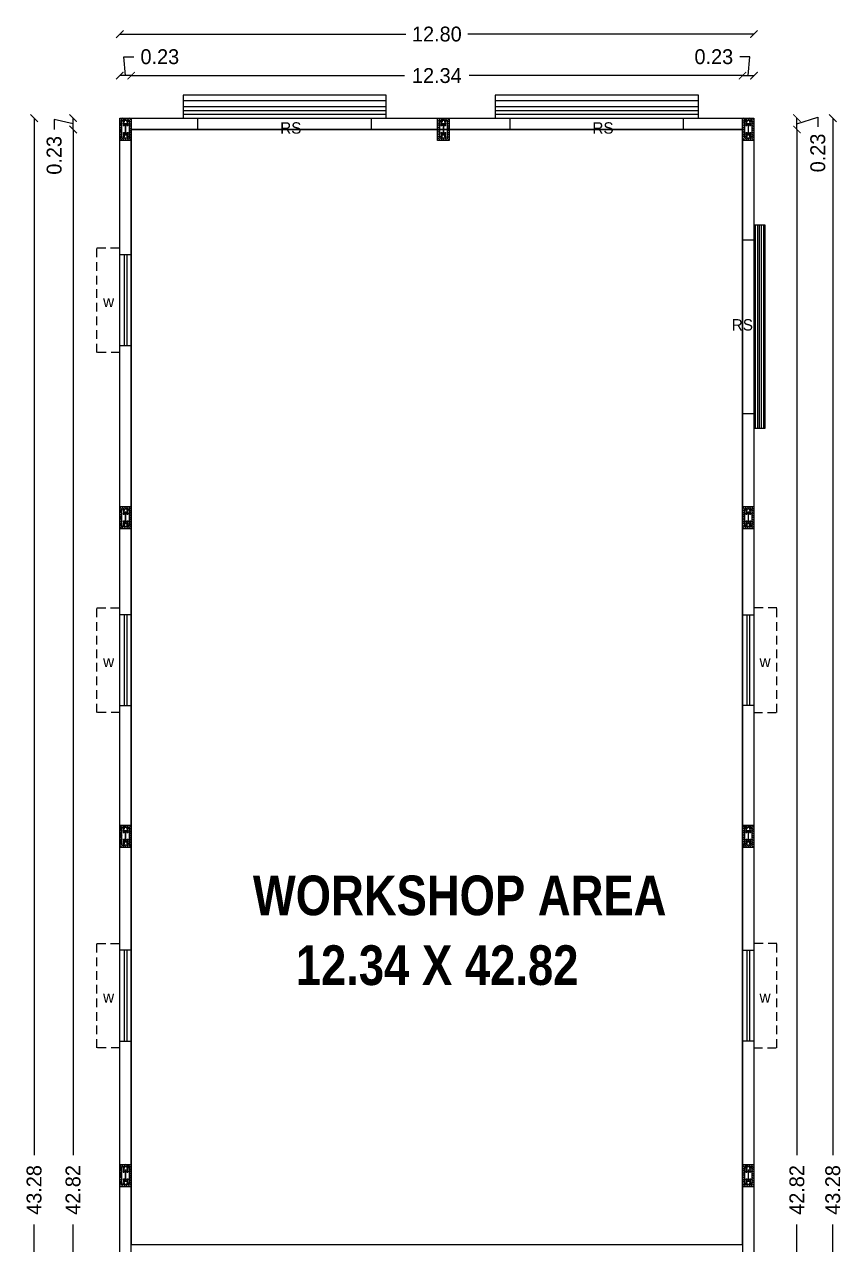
# Model space of a CAD drawing. Header units: metres. Extents: x 1422408 to 2267924, y 2512 to 80428.
# Drawn here: x 2267871.43 to 2267887.94, y 2562.7 to 2587.34 of the extents above; entities that cross this region are included whole.
import ezdxf

# ---------------------------------------------------------------- set-up
doc = ezdxf.new("R2010")
doc.units = ezdxf.units.M
doc.header["$LTSCALE"] = 3.5
doc.header["$MEASUREMENT"] = 0
doc.linetypes.add('DASHED2', pattern=[0.375, 0.25, -0.125])
doc.layers.get('0').update_dxf_attribs({"linetype": 'CONTINUOUS'})
doc.layers.get('DEFPOINTS').update_dxf_attribs({"linetype": 'CONTINUOUS'})
doc.layers.add('BLK_1_COVERED_AREA', color=140, linetype='CONTINUOUS', plot=False)
doc.layers.add('BLK_1_FLR_0_BLT_UP_AREA', color=1, linetype='CONTINUOUS', plot=False)
for name, color, linetype in [('BLK_1_FLR_0_CARPET_AREA', 10, 'CONTINUOUS'), ('BLK_1_FLR_0_REGULAR_ROOM_1', 117, 'CONTINUOUS'), ('BLK_1_FLR_0_ROOM_1_LIGHT_VENTILATION_1', 5, 'CONTINUOUS')]:
    doc.layers.add(name, color=color, linetype=linetype)
doc.layers.add('WORKSHOP_AREA', color=7, linetype='CONTINUOUS', lineweight=5)
doc.styles.add('GLOBAL INFRA', font='ARIALNB.TTF', dxfattribs={"height": 0.3})
doc.dimstyles.new('Civil Mt', dxfattribs={"dimtxt": 0.3, "dimasz": 0.15, "dimexe": 0, "dimexo": 0, "dimgap": 0.1, "dimtad": 0, "dimzin": 0, "dimdsep": 46, "dimtxsty": 'Standard', "dimblk": 'ARCHTICK', "dimcen": 0, "dimse1": 1, "dimse2": 1, "dimclrd": 253, "dimadec": 0, "dimazin": 3, "dimtfac": 1, "dimtofl": 0, "dimtmove": 1, "dimatfit": 3, "dimfxl": 0, "dimfrac": 2, "dimtolj": 1, "dimtzin": 0, "dimarcsym": 0})

# ---------------------------------------------------------------- blocks, each defined once
blk = doc.blocks.new('_ArchTick')
at = {"color": 0, "linetype": 'ByBlock', "const_width": 0.15}
blk.add_lwpolyline([(-0.5, -0.5), (0.5, 0.5)], dxfattribs=at)
blk = doc.blocks.new('*D501')
at = {"color": 253, "lineweight": -2, "ltscale": 0.25}
for p, q in [((2267873.584, 2586.301), (2267879.104, 2586.301)), ((2267885.924, 2586.301), (2267880.404, 2586.301))]:
    blk.add_line(p, q, dxfattribs=at)
at = {"layer": 'DEFPOINTS', "color": 0, "ltscale": 0.25}
for p in [(2267885.924, 2586.301), (2267873.584, 2583.655), (2267885.924, 2583.655)]:
    blk.add_point(p, dxfattribs=at)
at = {"color": 253, "lineweight": -2, "ltscale": 0.25, "xscale": 0.15, "yscale": 0.15, "zscale": 0.15, "rotation": 180}
blk.add_blockref('_ArchTick', (2267873.584, 2586.301), dxfattribs=at)
at = {"color": 253, "lineweight": -2, "ltscale": 0.25, "xscale": 0.15, "yscale": 0.15, "zscale": 0.15}
blk.add_blockref('_ArchTick', (2267885.924, 2586.301), dxfattribs=at)
at = {"color": 0, "ltscale": 0.25, "insert": (2267879.754, 2586.301), "char_height": 0.3, "attachment_point": 5}
blk.add_mtext('\\A1;12.34', dxfattribs=at)
blk = doc.blocks.new('*D502')
at = {"color": 253, "lineweight": -2, "ltscale": 0.25}
for p, q in [((2267873.354, 2587.139), (2267879.129, 2587.139)), ((2267886.154, 2587.139), (2267880.379, 2587.139))]:
    blk.add_line(p, q, dxfattribs=at)
at = {"layer": 'DEFPOINTS', "color": 0, "ltscale": 0.25}
for p in [(2267886.154, 2587.139), (2267873.354, 2585.444), (2267886.154, 2585.444)]:
    blk.add_point(p, dxfattribs=at)
at = {"color": 253, "lineweight": -2, "ltscale": 0.25, "xscale": 0.15, "yscale": 0.15, "zscale": 0.15, "rotation": 180}
blk.add_blockref('_ArchTick', (2267873.354, 2587.139), dxfattribs=at)
at = {"color": 253, "lineweight": -2, "ltscale": 0.25, "xscale": 0.15, "yscale": 0.15, "zscale": 0.15}
blk.add_blockref('_ArchTick', (2267886.154, 2587.139), dxfattribs=at)
at = {"color": 0, "ltscale": 0.25, "insert": (2267879.754, 2587.139), "char_height": 0.3, "attachment_point": 5}
blk.add_mtext('\\A1;12.80', dxfattribs=at)
blk = doc.blocks.new('*D503')
at = {"color": 253, "lineweight": -2, "ltscale": 0.25}
for p, q in [((2267887.023, 2585.214), (2267887.023, 2564.504)), ((2267887.023, 2542.394), (2267887.023, 2563.104))]:
    blk.add_line(p, q, dxfattribs=at)
at = {"layer": 'DEFPOINTS', "color": 0, "ltscale": 0.25}
for p in [(2267884.734, 2585.214), (2267887.023, 2585.214), (2267884.731, 2542.394)]:
    blk.add_point(p, dxfattribs=at)
at = {"color": 253, "lineweight": -2, "ltscale": 0.25, "xscale": 0.15, "yscale": 0.15, "zscale": 0.15}
for p, rotation in [((2267887.023, 2585.214), 90), ((2267887.023, 2542.394), 270)]:
    blk.add_blockref('_ArchTick', p, dxfattribs=dict(at, rotation=rotation))
at = {"color": 0, "ltscale": 0.25, "insert": (2267887.023, 2563.804), "char_height": 0.3, "attachment_point": 5, "rotation": 90}
blk.add_mtext('\\A1;42.82', dxfattribs=at)
blk = doc.blocks.new('*D504')
at = {"color": 253, "lineweight": -2, "ltscale": 0.25}
for p, q in [((2267887.747, 2585.444), (2267887.747, 2564.504)), ((2267887.747, 2542.164), (2267887.747, 2563.104))]:
    blk.add_line(p, q, dxfattribs=at)
at = {"layer": 'DEFPOINTS', "color": 0, "ltscale": 0.25}
for p in [(2267886.154, 2585.444), (2267886.154, 2542.164), (2267887.747, 2542.164)]:
    blk.add_point(p, dxfattribs=at)
at = {"color": 253, "lineweight": -2, "ltscale": 0.25, "xscale": 0.15, "yscale": 0.15, "zscale": 0.15}
for p, rotation in [((2267887.747, 2585.444), 90), ((2267887.747, 2542.164), 270)]:
    blk.add_blockref('_ArchTick', p, dxfattribs=dict(at, rotation=rotation))
at = {"color": 0, "ltscale": 0.25, "insert": (2267887.747, 2563.804), "char_height": 0.3, "attachment_point": 5, "rotation": 90}
blk.add_mtext('\\A1;43.28', dxfattribs=at)
blk = doc.blocks.new('*D505')
at = {"color": 253, "lineweight": -2, "ltscale": 0.25}
for p, q in [((2267887.023, 2585.329), (2267887.445, 2585.465)), ((2267887.023, 2585.214), (2267887.023, 2585.444)), ((2267887.445, 2585.465), (2267887.445, 2585.265))]:
    blk.add_line(p, q, dxfattribs=at)
at = {"layer": 'DEFPOINTS', "color": 0, "ltscale": 0.25}
for p in [(2267885.569, 2585.444), (2267887.023, 2585.444), (2267885.569, 2585.214)]:
    blk.add_point(p, dxfattribs=at)
at = {"color": 253, "lineweight": -2, "ltscale": 0.25, "xscale": 0.15, "yscale": 0.15, "zscale": 0.15}
for p, rotation in [((2267887.023, 2585.444), 90), ((2267887.023, 2585.214), 270)]:
    blk.add_blockref('_ArchTick', p, dxfattribs=dict(at, rotation=rotation))
at = {"color": 0, "ltscale": 0.25, "insert": (2267887.445, 2584.74), "char_height": 0.3, "attachment_point": 5, "rotation": 90}
blk.add_mtext('\\A1;0.23', dxfattribs=at)
blk = doc.blocks.new('*D508')
at = {"color": 253, "lineweight": -2, "ltscale": 0.25}
for p, q in [((2267872.411, 2585.214), (2267872.411, 2564.504)), ((2267872.411, 2542.394), (2267872.411, 2563.104))]:
    blk.add_line(p, q, dxfattribs=at)
at = {"layer": 'DEFPOINTS', "color": 0, "ltscale": 0.25}
for p in [(2267872.411, 2585.214), (2267873.939, 2585.214), (2267873.939, 2542.394)]:
    blk.add_point(p, dxfattribs=at)
at = {"color": 253, "lineweight": -2, "ltscale": 0.25, "xscale": 0.15, "yscale": 0.15, "zscale": 0.15}
for p, rotation in [((2267872.411, 2585.214), 90), ((2267872.411, 2542.394), 270)]:
    blk.add_blockref('_ArchTick', p, dxfattribs=dict(at, rotation=rotation))
at = {"color": 0, "ltscale": 0.25, "insert": (2267872.411, 2563.804), "char_height": 0.3, "attachment_point": 5, "rotation": 90}
blk.add_mtext('\\A1;42.82', dxfattribs=at)
blk = doc.blocks.new('*D509')
at = {"color": 253, "lineweight": -2, "ltscale": 0.25}
for p, q in [((2267871.625, 2585.444), (2267871.625, 2564.504)), ((2267871.625, 2542.164), (2267871.625, 2563.104))]:
    blk.add_line(p, q, dxfattribs=at)
at = {"layer": 'DEFPOINTS', "color": 0, "ltscale": 0.25}
for p in [(2267873.354, 2585.444), (2267871.625, 2542.164), (2267873.354, 2542.164)]:
    blk.add_point(p, dxfattribs=at)
at = {"color": 253, "lineweight": -2, "ltscale": 0.25, "xscale": 0.15, "yscale": 0.15, "zscale": 0.15}
for p, rotation in [((2267871.625, 2585.444), 90), ((2267871.625, 2542.164), 270)]:
    blk.add_blockref('_ArchTick', p, dxfattribs=dict(at, rotation=rotation))
at = {"color": 0, "ltscale": 0.25, "insert": (2267871.625, 2563.804), "char_height": 0.3, "attachment_point": 5, "rotation": 90}
blk.add_mtext('\\A1;43.28', dxfattribs=at)
blk = doc.blocks.new('*D510')
at = {"color": 253, "lineweight": -2, "ltscale": 0.25}
for p, q in [((2267872.411, 2585.329), (2267872.03, 2585.417)), ((2267872.03, 2585.417), (2267872.03, 2585.217)), ((2267872.411, 2585.214), (2267872.411, 2585.444))]:
    blk.add_line(p, q, dxfattribs=at)
at = {"layer": 'DEFPOINTS', "color": 0, "ltscale": 0.25}
for p in [(2267872.411, 2585.444), (2267873.939, 2585.444), (2267873.939, 2585.214)]:
    blk.add_point(p, dxfattribs=at)
at = {"color": 253, "lineweight": -2, "ltscale": 0.25, "xscale": 0.15, "yscale": 0.15, "zscale": 0.15}
for p, rotation in [((2267872.411, 2585.444), 90), ((2267872.411, 2585.214), 270)]:
    blk.add_blockref('_ArchTick', p, dxfattribs=dict(at, rotation=rotation))
at = {"color": 0, "ltscale": 0.25, "insert": (2267872.03, 2584.692), "char_height": 0.3, "attachment_point": 5, "rotation": 90}
blk.add_mtext('\\A1;0.23', dxfattribs=at)
blk = doc.blocks.new('*D520')
at = {"color": 253, "lineweight": -2, "ltscale": 0.25}
for p, q in [((2267886.07, 2586.682), (2267885.87, 2586.682)), ((2267886.039, 2586.301), (2267886.07, 2586.682)), ((2267885.924, 2586.301), (2267886.154, 2586.301))]:
    blk.add_line(p, q, dxfattribs=at)
at = {"layer": 'DEFPOINTS', "color": 0, "ltscale": 0.25}
for p in [(2267886.154, 2586.301), (2267885.924, 2584.469, 0.005), (2267886.154, 2584.469)]:
    blk.add_point(p, dxfattribs=at)
at = {"color": 253, "lineweight": -2, "ltscale": 0.25, "xscale": 0.15, "yscale": 0.15, "zscale": 0.15, "rotation": 180}
blk.add_blockref('_ArchTick', (2267885.924, 2586.301), dxfattribs=at)
at = {"color": 253, "lineweight": -2, "ltscale": 0.25, "xscale": 0.15, "yscale": 0.15, "zscale": 0.15}
blk.add_blockref('_ArchTick', (2267886.154, 2586.301), dxfattribs=at)
at = {"color": 0, "ltscale": 0.25, "insert": (2267885.345, 2586.682), "char_height": 0.3, "attachment_point": 5}
blk.add_mtext('\\A1;0.23', dxfattribs=at)
blk = doc.blocks.new('*D521')
at = {"color": 253, "lineweight": -2, "ltscale": 0.25}
for p, q in [((2267873.469, 2586.301), (2267873.437, 2586.682)), ((2267873.437, 2586.682), (2267873.637, 2586.682)), ((2267873.584, 2586.301), (2267873.354, 2586.301))]:
    blk.add_line(p, q, dxfattribs=at)
at = {"layer": 'DEFPOINTS', "color": 0, "ltscale": 0.25}
for p in [(2267873.354, 2586.301), (2267873.354, 2584.469), (2267873.584, 2584.469, 0.005)]:
    blk.add_point(p, dxfattribs=at)
at = {"color": 253, "lineweight": -2, "ltscale": 0.25, "xscale": 0.15, "yscale": 0.15, "zscale": 0.15, "rotation": 180}
blk.add_blockref('_ArchTick', (2267873.354, 2586.301), dxfattribs=at)
at = {"color": 253, "lineweight": -2, "ltscale": 0.25, "xscale": 0.15, "yscale": 0.15, "zscale": 0.15}
blk.add_blockref('_ArchTick', (2267873.584, 2586.301), dxfattribs=at)
at = {"color": 0, "ltscale": 0.25, "insert": (2267874.162, 2586.682), "char_height": 0.3, "attachment_point": 5}
blk.add_mtext('\\A1;0.23', dxfattribs=at)
blk = doc.blocks.new('Z$W@#0BBF08D7')
for p, q in [((84, 42), (0, 42)), ((42, 84), (42, 0))]:
    blk.add_line(p, q)
blk.add_circle((42, 42), 21)
blk = doc.blocks.new('A$C7B9F64AE')
at = {"color": 1, "elevation": 0.005}
for points in [[(0.293, 0.722), (0.293, 0), (0, 0), (0, 0.722)], [(0.049, 0.59), (0.244, 0.59), (0.244, 0.58), (0.049, 0.58)], [(0.144, 0.58), (0.144, 0.141), (0.149, 0.141), (0.149, 0.58)], [(0.049, 0.132), (0.244, 0.132), (0.244, 0.141), (0.049, 0.141)]]:
    blk.add_lwpolyline(points, close=True, dxfattribs=at)
at = {"yscale": 0.000975, "zscale": 0.000975, "rotation": 270.0000000000012}
for p, xscale in [((0.032, 0.704, 0.005), 0.000975), ((0.032, 0.558, 0.005), 0.000975), ((0.178, 0.704, 0.005), 0.000975), ((0.178, 0.558, 0.005), 0.000975), ((0.032, 0.164, 0.005), -0.000975), ((0.032, 0.018, 0.005), -0.000975), ((0.178, 0.164, 0.005), -0.000975), ((0.178, 0.018, 0.005), -0.000975)]:
    blk.add_blockref('Z$W@#0BBF08D7', p, dxfattribs=dict(at, xscale=xscale))
blk = doc.blocks.new('A$C25330524')
at = {"ltscale": 0.25}
h = blk.add_hatch(dxfattribs=at)
h.set_pattern_fill('ANSI31', color=0, scale=0.01, angle=-90)
h.set_pattern_definition([(315, (-1365.76141, -288.445003), (0.0224506403, 0.0224506403), [])])
h.paths.add_polyline_path([(0.23, 0.45), (0, 0.45), (0, 0), (0.23, 0)])
h.paths.add_polyline_path([(0.19, 0.046), (0.044, 0.046), (0.044, 0.407), (0.19, 0.407)], flags=16)
h.paths.add_polyline_path([(0.164, 0.377, -1), (0.144, 0.377, -1)], flags=0)
h.paths.add_polyline_path([(0.166, 0.341), (0.166, 0.336), (0.119, 0.336), (0.119, 0.117), (0.166, 0.117), (0.166, 0.112), (0.069, 0.112), (0.069, 0.117), (0.116, 0.117), (0.116, 0.336), (0.069, 0.336), (0.069, 0.341)], flags=0)
h.paths.add_polyline_path([(0.164, 0.304, -1), (0.144, 0.304, -1)], flags=0)
h.paths.add_polyline_path([(0.091, 0.377, -1), (0.071, 0.377, -1)], flags=0)
h.paths.add_polyline_path([(0.091, 0.304, -1), (0.071, 0.304, -1)], flags=0)
h.paths.add_polyline_path([(0.164, 0.148, -1), (0.144, 0.148, -1)], flags=0)
h.paths.add_polyline_path([(0.091, 0.148, -1), (0.071, 0.148, -1)], flags=0)
h.paths.add_polyline_path([(0.164, 0.075, -1), (0.144, 0.075, -1)], flags=0)
h.paths.add_polyline_path([(0.091, 0.075, -1), (0.071, 0.075, -1)], flags=0)
at = {"color": 0, "ltscale": 0.25}
blk.add_lwpolyline([(0, 0.45), (0.23, 0.45), (0.23, 0), (0, 0)], close=True, dxfattribs=at)
at = {"color": 7, "linetype": 'Continuous', "xscale": 0.5, "yscale": 0.5, "zscale": 0.5}
blk.add_blockref('A$C7B9F64AE', (0.044, 0.046, 0.002), dxfattribs=at)

msp = doc.modelspace()

# ---------------------------------------------------------------- linework, layer by layer
at = {"color": 7, "linetype": 'ByBlock', "ltscale": 0.01}
for p, q in [((2267878.73162, 2585.90425), (2267874.63162, 2585.90425)), ((2267874.63162, 2585.90425), (2267874.63162, 2585.44425)), ((2267878.73162, 2585.44425), (2267878.73162, 2585.90425)), ((2267885.03382, 2585.90425), (2267880.93382, 2585.90425)), ((2267880.93382, 2585.90425), (2267880.93382, 2585.44425)), ((2267885.03382, 2585.44425), (2267885.03382, 2585.90425)), ((2267878.73162, 2585.7929), (2267874.63162, 2585.7929)), ((2267878.73162, 2585.67425), (2267874.63162, 2585.67425)), ((2267885.03382, 2585.7929), (2267880.93382, 2585.7929)), ((2267885.03382, 2585.67425), (2267880.93382, 2585.67425)), ((2267878.73162, 2585.59218), (2267874.63162, 2585.59218)), ((2267878.73162, 2585.51604), (2267874.63162, 2585.51604)), ((2267885.03382, 2585.59218), (2267880.93382, 2585.59218)), ((2267885.03382, 2585.51604), (2267880.93382, 2585.51604)), ((2267886.3839, 2583.28336), (2267886.1539, 2583.28336)), ((2267886.18863, 2579.18336), (2267886.18863, 2583.28336)), ((2267886.23538, 2579.18336), (2267886.23538, 2583.28336)), ((2267886.2689, 2579.18336), (2267886.2689, 2583.28336)), ((2267886.31019, 2579.18336), (2267886.31019, 2583.28336)), ((2267886.3516, 2579.18336), (2267886.3516, 2583.28336)), ((2267886.3839, 2579.18336), (2267886.3839, 2583.28336)), ((2267886.1539, 2579.18336), (2267886.3839, 2579.18336))]:
    msp.add_line(p, q, dxfattribs=at)
at = {"color": 0, "ltscale": 0.25}
for p, q in [((2267874.93162, 2585.21425), (2267874.93162, 2585.44425)), ((2267878.43162, 2585.21425), (2267878.43162, 2585.44425)), ((2267881.23382, 2585.21425), (2267881.23382, 2585.44425)), ((2267884.73382, 2585.21425), (2267884.73382, 2585.44425)), ((2267885.9239, 2582.98336), (2267886.1539, 2582.98336)), ((2267885.9239, 2579.48336), (2267886.1539, 2579.48336))]:
    msp.add_line(p, q, dxfattribs=at)
at = {"color": 7, "linetype": 'DASHED2', "ltscale": 0.2}
for p, q in [((2267872.8939, 2580.71246), (2267872.8939, 2582.82443)), ((2267872.8939, 2582.82443), (2267873.3539, 2582.82443)), ((2267873.3539, 2580.71246), (2267872.8939, 2580.71246)), ((2267872.8939, 2573.44318), (2267872.8939, 2575.55515)), ((2267872.8939, 2575.55515), (2267873.3539, 2575.55515)), ((2267886.6139, 2575.55515), (2267886.1539, 2575.55515)), ((2267886.6139, 2573.44318), (2267886.6139, 2575.55515)), ((2267873.3539, 2573.44318), (2267872.8939, 2573.44318)), ((2267886.1539, 2573.44318), (2267886.6139, 2573.44318)), ((2267872.8939, 2566.67147), (2267872.8939, 2568.78344)), ((2267872.8939, 2568.78344), (2267873.3539, 2568.78344)), ((2267886.6139, 2568.78344), (2267886.1539, 2568.78344)), ((2267886.6139, 2566.67147), (2267886.6139, 2568.78344)), ((2267873.3539, 2566.67147), (2267872.8939, 2566.67147)), ((2267886.1539, 2566.67147), (2267886.6139, 2566.67147))]:
    msp.add_line(p, q, dxfattribs=at)
at = {"color": 7, "ltscale": 0.2}
for p, q in [((2267873.5839, 2582.68443), (2267873.3539, 2582.68443)), ((2267873.44346, 2582.68443), (2267873.44346, 2580.85246)), ((2267873.46886, 2582.68443), (2267873.46886, 2582.68443)), ((2267873.49426, 2582.68443), (2267873.49426, 2580.85246)), ((2267873.3539, 2580.85246), (2267873.5839, 2580.85246)), ((2267873.46886, 2580.85246), (2267873.46886, 2580.85246)), ((2267873.5839, 2575.41515), (2267873.3539, 2575.41515)), ((2267873.44346, 2575.41515), (2267873.44346, 2573.58318)), ((2267873.46886, 2575.41515), (2267873.46886, 2575.41515)), ((2267873.49426, 2575.41515), (2267873.49426, 2573.58318)), ((2267885.9239, 2575.41515), (2267886.1539, 2575.41515)), ((2267886.01354, 2575.41515), (2267886.01354, 2573.58318)), ((2267886.03894, 2575.41515), (2267886.03894, 2575.41515)), ((2267886.06434, 2575.41515), (2267886.06434, 2573.58318)), ((2267873.3539, 2573.58318), (2267873.5839, 2573.58318)), ((2267873.46886, 2573.58318), (2267873.46886, 2573.58318)), ((2267886.1539, 2573.58318), (2267885.9239, 2573.58318)), ((2267886.03894, 2573.58318), (2267886.03894, 2573.58318)), ((2267873.5839, 2568.64344), (2267873.3539, 2568.64344)), ((2267873.44346, 2568.64344), (2267873.44346, 2566.81147)), ((2267873.46886, 2568.64344), (2267873.46886, 2568.64344)), ((2267873.49426, 2568.64344), (2267873.49426, 2566.81147)), ((2267885.9239, 2568.64344), (2267886.1539, 2568.64344)), ((2267886.01354, 2568.64344), (2267886.01354, 2566.81147)), ((2267886.03894, 2568.64344), (2267886.03894, 2568.64344)), ((2267886.06434, 2568.64344), (2267886.06434, 2566.81147)), ((2267873.3539, 2566.81147), (2267873.5839, 2566.81147)), ((2267873.46886, 2566.81147), (2267873.46886, 2566.81147)), ((2267886.1539, 2566.81147), (2267885.9239, 2566.81147)), ((2267886.03894, 2566.81147), (2267886.03894, 2566.81147))]:
    msp.add_line(p, q, dxfattribs=at)
at = {"color": 0, "ltscale": 0.25}
msp.add_lwpolyline([(2267873.3539, 2585.44425), (2267886.1539, 2585.44425), (2267886.1539, 2542.16425), (2267873.3539, 2542.16425)], close=True, dxfattribs=at)
for points in [[(2267873.5839, 2546.69425), (2267873.5839, 2585.21425), (2267874.93162, 2585.21425)], [(2267878.43162, 2585.21425), (2267881.23382, 2585.21425)], [(2267884.73382, 2585.21425), (2267885.9239, 2585.21425), (2267885.9239, 2582.98336)], [(2267885.9239, 2579.48336), (2267885.9239, 2555.23135)]]:
    msp.add_lwpolyline(points, dxfattribs=at)
at = {"layer": 'BLK_1_COVERED_AREA'}
msp.add_lwpolyline([(2267873.3539, 2542.16425), (2267873.3539, 2585.44425), (2267886.1539, 2585.44425), (2267886.1539, 2542.16425)], close=True, dxfattribs=at)
at = {"layer": 'BLK_1_FLR_0_BLT_UP_AREA', "color": 44}
msp.add_lwpolyline([(2267873.3539, 2542.16425), (2267873.3539, 2585.44425), (2267886.1539, 2585.44425), (2267886.1539, 2542.16425)], close=True, dxfattribs=at)
at = {"layer": 'BLK_1_FLR_0_CARPET_AREA', "color": 44}
msp.add_lwpolyline([(2267873.5839, 2542.39425), (2267873.5839, 2585.21425), (2267885.9239, 2585.21425), (2267885.9239, 2542.39425)], close=True, dxfattribs=at)
at = {"layer": 'BLK_1_FLR_0_REGULAR_ROOM_1', "color": 4}
msp.add_lwpolyline([(2267873.5839, 2542.39425), (2267873.5839, 2585.21425), (2267885.9239, 2585.21425), (2267885.9239, 2542.39425)], close=True, dxfattribs=at)
msp.add_lwpolyline([(2267873.5839, 2542.39425), (2267873.5839, 2585.21425), (2267885.9239, 2585.21425), (2267885.9239, 2542.39425)], close=True, dxfattribs=at)
at = {"layer": 'BLK_1_FLR_0_ROOM_1_LIGHT_VENTILATION_1', "color": 4}
msp.add_lwpolyline([(2267873.5839, 2562.70618), (2267885.9239, 2562.70618), (2267885.9239, 2585.21425), (2267873.5839, 2585.21425)], close=True, dxfattribs=at)
at = {"layer": 'WORKSHOP_AREA', "color": 4}
msp.add_lwpolyline([(2267873.5839, 2542.39425), (2267873.5839, 2585.21425), (2267885.9239, 2585.21425), (2267885.9239, 2542.39425)], close=True, dxfattribs=at)

# ---------------------------------------------------------------- block references
at = {"color": 0, "ltscale": 0.25}
for p in [(2267873.3539, 2584.99425), (2267879.77038, 2584.99425), (2267885.9239, 2584.99425), (2267873.3539, 2577.14969), (2267885.9239, 2577.14969), (2267873.3539, 2570.72122), (2267885.9239, 2570.72122), (2267873.3539, 2563.86828), (2267885.9239, 2563.86828)]:
    msp.add_blockref('A$C25330524', p, dxfattribs=at)

# ---------------------------------------------------------------- texts
at = {"color": 7}
for p in [(2267876.59224, 2585.13002, 119.7527), (2267882.89443, 2585.13002, 119.7527), (2267885.70797, 2581.15508, 119.7527)]:
    msp.add_text('RS', height=0.23, dxfattribs=at).set_placement(p)
at = {"color": 7, "ltscale": 0.2}
for p in [(2267873.01745, 2581.62867), (2267873.01745, 2574.35938), (2267873.01745, 2567.58768)]:
    msp.add_text('w', height=0.23, dxfattribs=at).set_placement(p)
at = {"color": 7, "ltscale": 0.2, "text_generation_flag": 2}
for p in [(2267886.49035, 2574.35938), (2267886.49035, 2567.58768)]:
    msp.add_text('w', height=0.23, dxfattribs=at).set_placement(p)
at = {"color": 7, "style": 'GLOBAL INFRA'}
for s, p in [('WORKSHOP AREA', (2267876.04038, 2569.35144, -59.00586)), ('12.34 X 42.82', (2267876.9055, 2567.94316, -59.00586))]:
    msp.add_text(s, height=0.8, dxfattribs=at).set_placement(p)

# ---------------------------------------------------------------- dimensions: what is measured, and where the dimension line sits
at = {"color": 0, "ltscale": 0.25}
for base, p1, p2, picture, middle in [((2267886.1539, 2587.13885), (2267873.3539, 2585.44425), (2267886.1539, 2585.44425), '*D502', (2267879.7539, 2587.13885)), ((2267885.9239, 2586.30105), (2267873.5839, 2583.65537), (2267885.9239, 2583.65537), '*D501', (2267879.7539, 2586.30105))]:
    dim = msp.add_linear_dim(base=base, p1=p1, p2=p2, dimstyle='Civil Mt', dxfattribs=at)
    dim.commit()
    dim.dimension.update_dxf_attribs({"geometry": picture, "text_midpoint": middle})
for base, p1, p2, angle, picture, middle in [((2267873.3539, 2586.30105), (2267873.5839, 2584.46921, 0.00466), (2267873.3539, 2584.46921), 180, '*D521', (2267873.73742, 2586.68233)), ((2267872.41104, 2585.44425), (2267873.9389, 2585.21425), (2267873.9389, 2585.44425), 90, '*D510', (2267872.02976, 2585.11695)), ((2267887.0228, 2585.44425), (2267885.5689, 2585.21425), (2267885.5689, 2585.44425), 90, '*D505', (2267887.44472, 2585.16515))]:
    dim = msp.add_linear_dim(base=base, p1=p1, p2=p2, angle=angle, dimstyle='Civil Mt', dxfattribs=at)
    dim.commit()
    dim.dimension.update_dxf_attribs({"geometry": picture, "text_midpoint": middle, "dimtype": 160})
dim = msp.add_linear_dim(base=(2267886.1539, 2586.30105), p1=(2267885.9239, 2584.46921, 0.00466), p2=(2267886.1539, 2584.46921), dimstyle='Civil Mt', dxfattribs=at)
dim.commit()
dim.dimension.update_dxf_attribs({"geometry": '*D520', "text_midpoint": (2267885.77038, 2586.68233), "dimtype": 160})
for base, p1, p2, picture, middle in [((2267871.6255, 2542.16425), (2267873.3539, 2585.44425), (2267873.3539, 2542.16425), '*D509', (2267871.6255, 2563.80425)), ((2267887.74715, 2542.16425), (2267886.1539, 2585.44425), (2267886.1539, 2542.16425), '*D504', (2267887.74715, 2563.80425)), ((2267872.41104, 2585.21425), (2267873.9389, 2542.39425), (2267873.9389, 2585.21425), '*D508', (2267872.41104, 2563.80425)), ((2267887.0228, 2585.21425), (2267884.73088, 2542.39425), (2267884.73382, 2585.21425), '*D503', (2267887.0228, 2563.80425))]:
    dim = msp.add_linear_dim(base=base, p1=p1, p2=p2, angle=90, dimstyle='Civil Mt', dxfattribs=at)
    dim.commit()
    dim.dimension.update_dxf_attribs({"geometry": picture, "text_midpoint": middle})

doc.saveas('drawing.dxf')
